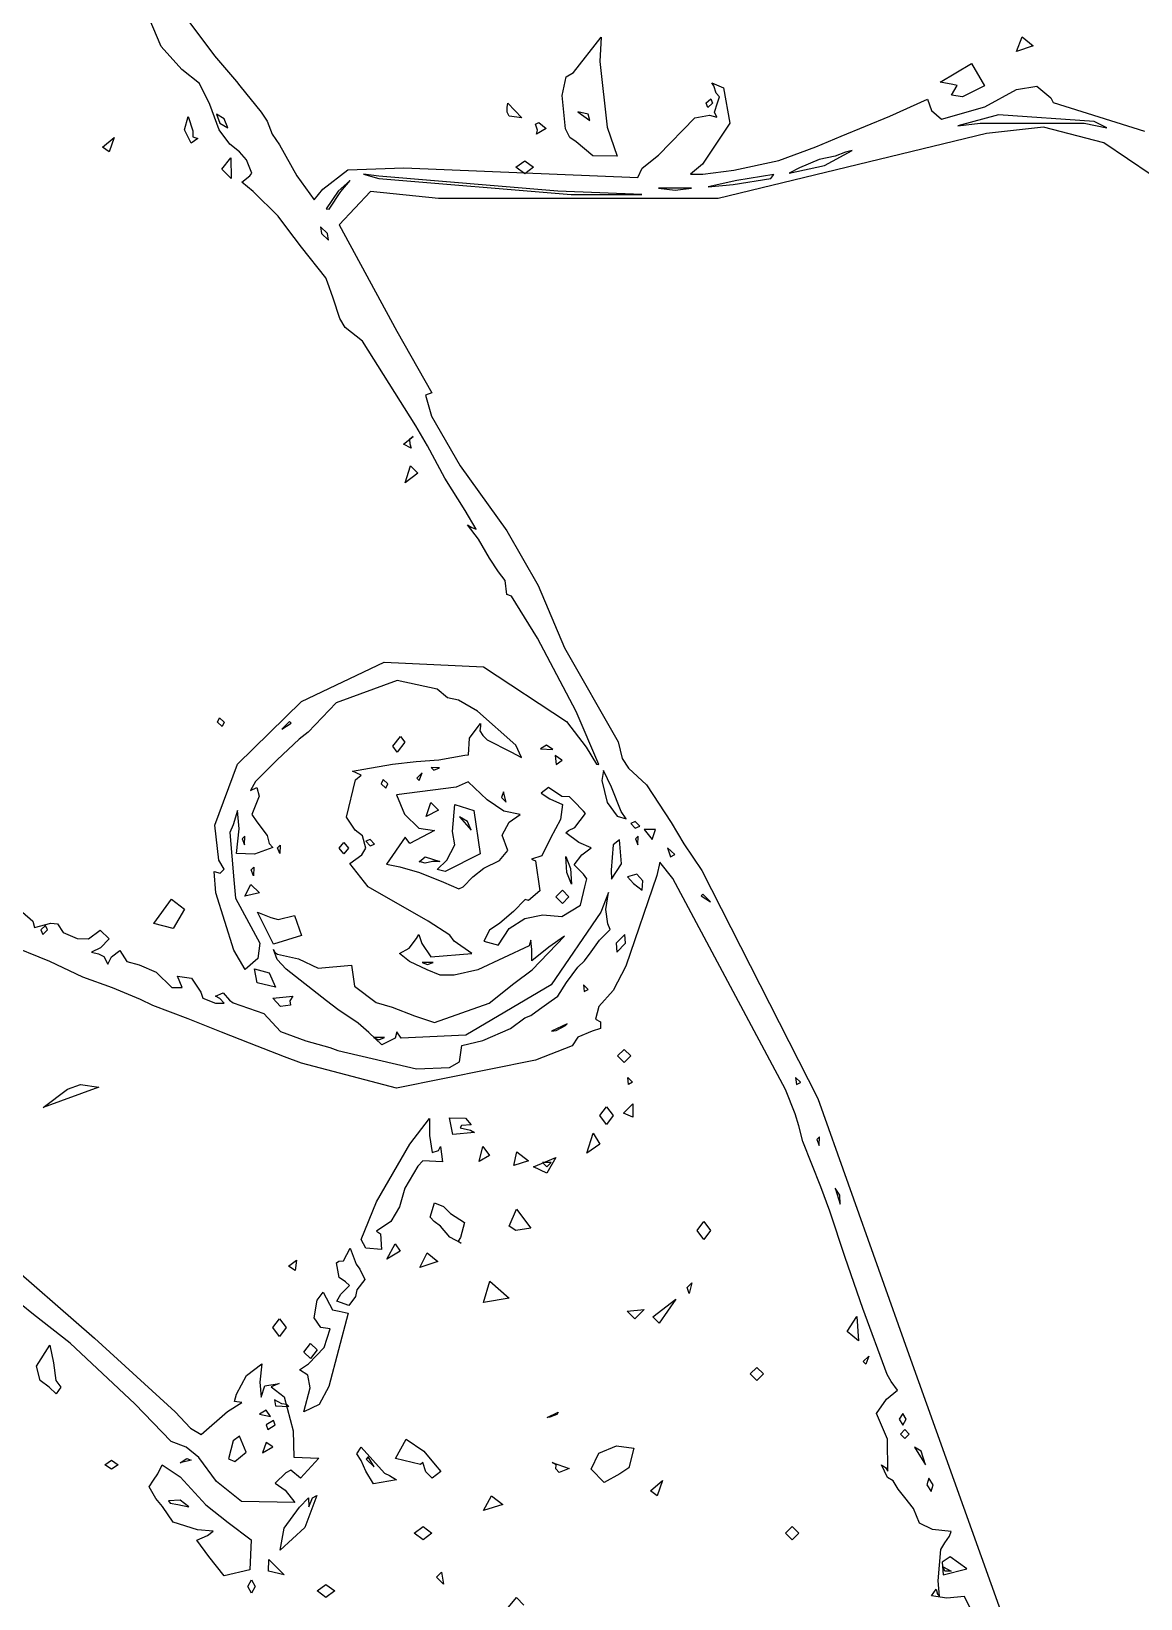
# Model space of a CAD drawing. Extents: x 0.2 to 67.3, y 0 to 43.3.
# Drawn here: x 47.74 to 55.97, y 21.62 to 33.25 of the extents above; entities that cross this region are included whole.
import ezdxf

# ---------------------------------------------------------------- set-up
doc = ezdxf.new("R2010")
doc.units = 0

msp = doc.modelspace()

# ---------------------------------------------------------------- linework, layer by layer
at = {"layer": 'Image'}
for p, q in [((48.582492, 33.761092), (49.098704, 33.063996)), ((48.704857, 33.133502), (48.614644, 33.343051)), ((51.76378, 32.940382), (51.968811, 33.203695)), ((51.968811, 33.203695), (51.958836, 33.021821)), ((55.052452, 33.095719), (55.093459, 33.20523)), ((55.093459, 33.20523), (55.175469, 33.139613)), ((48.857561, 32.963401), (48.704857, 33.133502)), ((49.098704, 33.063996), (49.264294, 32.875374)), ((55.175469, 33.139613), (55.052452, 33.095719)), ((55.052452, 33.095719), (55.052452, 33.095719)), ((48.988781, 32.858944), (48.857561, 32.963401)), ((51.711128, 32.90985), (51.76378, 32.940382)), ((51.958836, 33.021821), (52.013922, 32.536205)), ((54.486829, 32.868866), (54.719236, 33.008301)), ((54.719236, 33.008301), (54.814618, 32.841587)), ((49.066235, 32.703792), (48.988781, 32.858944)), ((49.264294, 32.875374), (49.287233, 32.842857)), ((49.287233, 32.842857), (49.446697, 32.646775)), ((51.680169, 32.770441), (51.711128, 32.90985)), ((52.807026, 32.84254), (52.791442, 32.864235)), ((52.791442, 32.864235), (52.878921, 32.826347)), ((52.823324, 32.787956), (52.807026, 32.84254)), ((52.878921, 32.826347), (52.925627, 32.565568)), ((54.580769, 32.852461), (54.486829, 32.868866)), ((54.570892, 32.773087), (54.611931, 32.844259)), ((54.611931, 32.844259), (54.580769, 32.852461)), ((54.814618, 32.841587), (54.652902, 32.760201)), ((54.818322, 32.687124), (55.052327, 32.815129)), ((55.052327, 32.815129), (55.203356, 32.83947)), ((55.203356, 32.83947), (55.306663, 32.751973)), ((49.133439, 32.516706), (49.066235, 32.703792)), ((51.271717, 32.680271), (51.275897, 32.712576)), ((51.271717, 32.645663), (51.271717, 32.680271)), ((51.275897, 32.712576), (51.37992, 32.605288)), ((51.705728, 32.523479), (51.680169, 32.770441)), ((52.747926, 32.713079), (52.782668, 32.745887)), ((52.747928, 32.713079), (52.747926, 32.713079)), ((52.762401, 32.680271), (52.747928, 32.713079)), ((52.797141, 32.713079), (52.762401, 32.680271)), ((52.782668, 32.745887), (52.797141, 32.713079)), ((52.810386, 32.645716), (52.833061, 32.716969)), ((52.848962, 32.760783), (52.823324, 32.787956)), ((52.833061, 32.716969), (52.848962, 32.760783)), ((54.112306, 32.616533), (54.391391, 32.744141)), ((54.391391, 32.744141), (54.42094, 32.65831)), ((54.494748, 32.595922), (54.818322, 32.687124)), ((54.652902, 32.760201), (54.570892, 32.773166)), ((54.570892, 32.773166), (54.570892, 32.773087)), ((55.306663, 32.751973), (55.324813, 32.718662)), ((55.324813, 32.718662), (56.00341, 32.505143)), ((48.876989, 32.51578), (48.904326, 32.614178)), ((48.904326, 32.614178), (48.938171, 32.507498)), ((49.172224, 32.598144), (49.113667, 32.63254)), ((49.113667, 32.63254), (49.13941, 32.565336)), ((49.13941, 32.565336), (49.197968, 32.530967)), ((49.197968, 32.530967), (49.172224, 32.598144)), ((49.172224, 32.598144), (49.172224, 32.598144)), ((49.446697, 32.646775), (49.490756, 32.580073)), ((49.490756, 32.580073), (49.527683, 32.484083)), ((51.288121, 32.616453), (51.271717, 32.645663)), ((51.288115, 32.616401), (51.288121, 32.616453)), ((51.37992, 32.605288), (51.288115, 32.616401)), ((51.481507, 32.55843), (51.507754, 32.57113)), ((51.507754, 32.57113), (51.561147, 32.525596)), ((51.874066, 32.631006), (51.796594, 32.650055)), ((51.796594, 32.650055), (51.885777, 32.584307)), ((51.874056, 32.630926), (51.874066, 32.631006)), ((51.885777, 32.584307), (51.874056, 32.630926)), ((52.39539, 32.32737), (52.663833, 32.604732)), ((52.663833, 32.604732), (52.774572, 32.625105)), ((52.925627, 32.565568), (52.720991, 32.260457)), ((52.774572, 32.625105), (52.827346, 32.608701)), ((52.827346, 32.608701), (52.810386, 32.645716)), ((53.751526, 32.468049), (54.112306, 32.616533)), ((54.42094, 32.65831), (54.494748, 32.595922)), ((54.918371, 32.626322), (54.617789, 32.545625)), ((54.617789, 32.545625), (54.781815, 32.564145)), ((54.781815, 32.565336), (55.554178, 32.565336)), ((54.781815, 32.564145), (54.781815, 32.565336)), ((55.628732, 32.576713), (54.918371, 32.626322)), ((55.554178, 32.565336), (55.722063, 32.530077)), ((55.722063, 32.530077), (55.628732, 32.576713)), ((48.268337, 32.387404), (48.355816, 32.459582)), ((48.355816, 32.459582), (48.319309, 32.351738)), ((48.926101, 32.417355), (48.876894, 32.51578)), ((48.876894, 32.51578), (48.876989, 32.51578)), ((48.975308, 32.452094), (48.926101, 32.417355)), ((48.938171, 32.507498), (48.93923, 32.46453)), ((48.93923, 32.46453), (48.975308, 32.452094)), ((49.213896, 32.410079), (49.133439, 32.516706)), ((49.527683, 32.484083), (49.582045, 32.403729)), ((51.497911, 32.513372), (51.481507, 32.55843)), ((51.561147, 32.525596), (51.489135, 32.483897)), ((51.489135, 32.483897), (51.497919, 32.513372)), ((51.497919, 32.513372), (51.497911, 32.513372)), ((51.736687, 32.457862), (51.705728, 32.523479)), ((51.784031, 32.425927), (51.736687, 32.457862)), ((52.013922, 32.536205), (52.08972, 32.320273)), ((54.830977, 32.488713), (52.837603, 32.006166)), ((53.563146, 32.388409), (53.751526, 32.468049)), ((55.25323, 32.534605), (54.830977, 32.488713)), ((55.699805, 32.419921), (55.25323, 32.534605)), ((48.319309, 32.351738), (48.268337, 32.387404)), ((48.268337, 32.387404), (48.268337, 32.387404)), ((49.286108, 32.352664), (49.213896, 32.410079)), ((49.336348, 32.293636), (49.286108, 32.352664)), ((49.582045, 32.403729), (49.711505, 32.175103)), ((51.907049, 32.322264), (51.784031, 32.425927)), ((53.289178, 32.288159), (53.563146, 32.388409)), ((53.628408, 32.251752), (53.831737, 32.36129)), ((53.783165, 32.349119), (53.706663, 32.31938)), ((53.831737, 32.36129), (53.783165, 32.349119)), ((56.897667, 31.610324), (55.699805, 32.419921)), ((49.155042, 32.222992), (49.220024, 32.307632)), ((49.223648, 32.154915), (49.155042, 32.222992)), ((49.155042, 32.222992), (49.155042, 32.222992)), ((49.220024, 32.307632), (49.223648, 32.154915)), ((49.377353, 32.193279), (49.336348, 32.293636)), ((49.903232, 32.076043), (50.088782, 32.218282)), ((50.088782, 32.218282), (50.503942, 32.234687)), ((50.503942, 32.234687), (52.241485, 32.160815)), ((51.337328, 32.237359), (51.402939, 32.286571)), ((51.402939, 32.188146), (51.337328, 32.237359)), ((51.337328, 32.237359), (51.337328, 32.237359)), ((51.402939, 32.286571), (51.468545, 32.237359)), ((51.468545, 32.237359), (51.402939, 32.188146)), ((52.08972, 32.320273), (51.907031, 32.322264)), ((51.907031, 32.322264), (51.907049, 32.322264)), ((52.241485, 32.160815), (52.274288, 32.231141)), ((52.274288, 32.231141), (52.39539, 32.32737)), ((52.720991, 32.260457), (52.633089, 32.186797)), ((52.725177, 32.186638), (52.954808, 32.216589)), ((52.954808, 32.216589), (53.289178, 32.288159)), ((53.364427, 32.193974), (53.628408, 32.251911)), ((53.44234, 32.232596), (53.364427, 32.193974)), ((53.587228, 32.294773), (53.44234, 32.232596)), ((53.706663, 32.31938), (53.587228, 32.294773)), ((53.628408, 32.251911), (53.628408, 32.251752)), ((49.303539, 32.126446), (49.360948, 32.1737)), ((49.387894, 32.057337), (49.303539, 32.126446)), ((49.360948, 32.1737), (49.377353, 32.193279)), ((49.711505, 32.175103), (49.840717, 31.996562)), ((50.107162, 32.139939), (50.01695, 32.060406)), ((50.037527, 32.057945), (50.107162, 32.139939)), ((50.320393, 32.171319), (50.205577, 32.187459)), ((50.205577, 32.187459), (50.320393, 32.153777)), ((51.64898, 32.061649), (50.320393, 32.171319)), ((50.320393, 32.153777), (51.747394, 32.035561)), ((52.633089, 32.186797), (52.725177, 32.186638)), ((52.977568, 32.140045), (52.764338, 32.093876)), ((52.764338, 32.093876), (52.94962, 32.110809)), ((52.94962, 32.110809), (53.228459, 32.155682)), ((53.25028, 32.184581), (52.977568, 32.140045)), ((53.228459, 32.155656), (53.25028, 32.184581)), ((53.228459, 32.155682), (53.228459, 32.155656)), ((49.57166, 31.874086), (49.387894, 32.057337)), ((49.840717, 31.996562), (49.903232, 32.076043)), ((50.01695, 32.060406), (49.929326, 31.929199)), ((49.94991, 31.926553), (50.037532, 32.057786)), ((50.256686, 32.057575), (50.025099, 31.811909)), ((50.037532, 32.057786), (50.037527, 32.057945)), ((50.763204, 32.006166), (50.256686, 32.057575)), ((52.837603, 32.006166), (50.763204, 32.006166)), ((52.272269, 32.035561), (51.64898, 32.061649)), ((51.747394, 32.035561), (52.272269, 32.035561)), ((52.64132, 32.082022), (52.395284, 32.082022)), ((52.395284, 32.082022), (52.518302, 32.069058)), ((52.518302, 32.069058), (52.64132, 32.082022)), ((52.64132, 32.082022), (52.64132, 32.082022)), ((49.637771, 31.789235), (49.57166, 31.874086)), ((49.929326, 31.929199), (49.94991, 31.926553)), ((49.746401, 31.644693), (49.637771, 31.789235)), ((49.938599, 31.746293), (49.886405, 31.795505)), ((49.886405, 31.795505), (49.893946, 31.746293)), ((50.025099, 31.811909), (50.453248, 31.022791)), ((49.926201, 31.417257), (49.746401, 31.644693)), ((49.893946, 31.746293), (49.94614, 31.69708)), ((49.938626, 31.746293), (49.938599, 31.746293)), ((49.94614, 31.69708), (49.938626, 31.746293)), ((49.938874, 31.385322), (49.926201, 31.417257)), ((49.980036, 31.265598), (49.938874, 31.385322)), ((50.030267, 31.114548), (49.980036, 31.265598)), ((50.068531, 31.04999), (50.030267, 31.114548)), ((50.197854, 30.947993), (50.068531, 31.04999)), ((50.593895, 30.318682), (50.197854, 30.947993)), ((50.453248, 31.022791), (50.713997, 30.564824)), ((50.713997, 30.564824), (50.665091, 30.547097)), ((50.665091, 30.547097), (50.709414, 30.391284)), ((50.709414, 30.391284), (50.924047, 30.022217)), ((50.502219, 30.184301), (50.574077, 30.239043)), ((50.574077, 30.239043), (50.547291, 30.218935)), ((50.680143, 30.171072), (50.593895, 30.318682)), ((50.56015, 30.15435), (50.502206, 30.18438)), ((50.502206, 30.18438), (50.502219, 30.184301)), ((50.547291, 30.218935), (50.550016, 30.186629)), ((50.550016, 30.186629), (50.56015, 30.15435)), ((50.810345, 29.930539), (50.680143, 30.171072)), ((50.51471, 29.896778), (50.555332, 30.022535)), ((50.555332, 30.022535), (50.609838, 29.967845)), ((50.924047, 30.022217), (51.269108, 29.54139)), ((50.609838, 29.967845), (50.51471, 29.896778)), ((50.51471, 29.896778), (50.51471, 29.896778)), ((50.959517, 29.690192), (50.810345, 29.930539)), ((51.041683, 29.553455), (50.959517, 29.690192)), ((51.058587, 29.479108), (50.977077, 29.584147)), ((50.977077, 29.584147), (51.00938, 29.564039)), ((51.00938, 29.564039), (51.041683, 29.553455)), ((51.269108, 29.54139), (51.501306, 29.13507)), ((51.140597, 29.337079), (51.058587, 29.479108)), ((51.207127, 29.235453), (51.140597, 29.337079)), ((51.256268, 29.171715), (51.207127, 29.235453)), ((51.269682, 29.066755), (51.256268, 29.171715)), ((51.501306, 29.13507), (51.698058, 28.672421)), ((51.30367, 29.055378), (51.269682, 29.066755)), ((51.498427, 28.743752), (51.30367, 29.055378)), ((51.784346, 28.199875), (51.498427, 28.743752)), ((51.698058, 28.672421), (52.095165, 27.973577)), ((49.746799, 28.273641), (50.358543, 28.565423)), ((50.358543, 28.565423), (51.09629, 28.531715)), ((51.09629, 28.531715), (51.713687, 28.126189)), ((50.45492, 28.430512), (50.003699, 28.263355)), ((50.751822, 28.366457), (50.45492, 28.430512)), ((49.270734, 27.809615), (49.746799, 28.273641)), ((50.003699, 28.263355), (49.795632, 28.047661)), ((50.829426, 28.30084), (50.751822, 28.366457)), ((50.910989, 28.284171), (50.829426, 28.30084)), ((51.051353, 28.202389), (50.910989, 28.284171)), ((49.123017, 28.120527), (49.13749, 28.153335)), ((49.13749, 28.153335), (49.172232, 28.120527)), ((51.33745, 27.950982), (51.051353, 28.202389)), ((51.952401, 27.805408), (51.784346, 28.199875)), ((49.12302, 28.120527), (49.123017, 28.120527)), ((49.157759, 28.087719), (49.12302, 28.120527)), ((49.172232, 28.120527), (49.157759, 28.087719)), ((49.656104, 28.125924), (49.598695, 28.068536)), ((49.598695, 28.068536), (49.668492, 28.113542)), ((49.668486, 28.113489), (49.656104, 28.125924)), ((49.668492, 28.113542), (49.668486, 28.113489)), ((49.795632, 28.047661), (49.727131, 27.995353)), ((50.993304, 28.001332), (51.034309, 28.058138)), ((51.034309, 28.058138), (51.07501, 28.110764)), ((51.07501, 28.090655), (51.068739, 28.055334)), ((51.068739, 28.055334), (51.091414, 28.022049)), ((51.07501, 28.110764), (51.07501, 28.090655)), ((51.713687, 28.126189), (51.85867, 27.936324)), ((49.727131, 27.995353), (49.566101, 27.841577)), ((50.423868, 27.941801), (50.479338, 28.014985)), ((50.456671, 27.898039), (50.423868, 27.941801)), ((50.423868, 27.941801), (50.423868, 27.941801)), ((50.512144, 27.971196), (50.456671, 27.898039)), ((50.479338, 28.014985), (50.512144, 27.971196)), ((50.984784, 27.87756), (50.993304, 28.001332)), ((51.091414, 28.022049), (51.124474, 27.989241)), ((51.124474, 27.989241), (51.298633, 27.900844)), ((51.378457, 27.858193), (51.33745, 27.950982)), ((51.563986, 27.948892), (51.518988, 27.922963)), ((51.518988, 27.922963), (51.611968, 27.9182)), ((51.611968, 27.918068), (51.563986, 27.948892)), ((51.611968, 27.9182), (51.611968, 27.918068)), ((51.85867, 27.936324), (51.93433, 27.808054)), ((52.095165, 27.973577), (52.124595, 27.851578)), ((49.102022, 27.35734), (49.270734, 27.809615)), ((49.566101, 27.841577), (49.40497, 27.681504)), ((50.207707, 27.772415), (50.420183, 27.809218)), ((50.420183, 27.809218), (50.59571, 27.828004)), ((50.59571, 27.828004), (50.76577, 27.840175)), ((50.76577, 27.840175), (50.957262, 27.874914)), ((50.957262, 27.874914), (50.984784, 27.87756)), ((51.298633, 27.900844), (51.378457, 27.858193)), ((51.679119, 27.837979), (51.627546, 27.87256)), ((51.627546, 27.87256), (51.635669, 27.806335)), ((51.635669, 27.806335), (51.679127, 27.837979)), ((51.679127, 27.837979), (51.679119, 27.837979)), ((51.93433, 27.808054), (51.952401, 27.805408)), ((52.124595, 27.851578), (52.171685, 27.778844)), ((49.40497, 27.681504), (49.36637, 27.613692)), ((50.079574, 27.41491), (50.14704, 27.693754)), ((50.123664, 27.758127), (50.207707, 27.772415)), ((50.156467, 27.743046), (50.123664, 27.758127)), ((50.14704, 27.693754), (50.18927, 27.728494)), ((50.18927, 27.728494), (50.156467, 27.743046)), ((50.351261, 27.695448), (50.336789, 27.662639)), ((50.386001, 27.662639), (50.351261, 27.695448)), ((50.642104, 27.74548), (50.60134, 27.704999)), ((50.60134, 27.704999), (50.619702, 27.686743)), ((50.619702, 27.686743), (50.642112, 27.745586)), ((50.642112, 27.745586), (50.642104, 27.74548)), ((50.770771, 27.78067), (50.707898, 27.783316)), ((50.707898, 27.783316), (50.727715, 27.763472)), ((50.727715, 27.763472), (50.770771, 27.78067)), ((50.770771, 27.78067), (50.770771, 27.78067)), ((50.983752, 27.6778), (50.894474, 27.63888)), ((51.122828, 27.54408), (50.983752, 27.6778)), ((51.988115, 27.761064), (51.973986, 27.687246)), ((51.973986, 27.687246), (52.01438, 27.524898)), ((52.045304, 27.638033), (51.988115, 27.761064)), ((52.171685, 27.778844), (52.305969, 27.654781)), ((49.36637, 27.613692), (49.412987, 27.636446)), ((49.432195, 27.572655), (49.377839, 27.435812)), ((49.412987, 27.636446), (49.432195, 27.572655)), ((50.336789, 27.662639), (50.371531, 27.629831)), ((50.371531, 27.629831), (50.386004, 27.662639)), ((50.386004, 27.662639), (50.386001, 27.662639)), ((50.894474, 27.63888), (50.451612, 27.580619)), ((50.451612, 27.580619), (50.510906, 27.437717)), ((51.244449, 27.604643), (51.230108, 27.561595)), ((51.230108, 27.561595), (51.264766, 27.526935)), ((51.264766, 27.526935), (51.244446, 27.604643)), ((51.244446, 27.604643), (51.244449, 27.604643)), ((51.579326, 27.635335), (51.52515, 27.593636)), ((51.52515, 27.593636), (51.588176, 27.552705)), ((51.677412, 27.569956), (51.579326, 27.635335)), ((51.734321, 27.567046), (51.677412, 27.569956)), ((51.763291, 27.53818), (51.734321, 27.567046)), ((52.117485, 27.457614), (52.045304, 27.638033)), ((52.305969, 27.654781), (52.48851, 27.376096)), ((49.271472, 27.465181), (49.238454, 27.358554)), ((49.283325, 27.329688), (49.271472, 27.465181)), ((50.670994, 27.420149), (50.705845, 27.523945)), ((50.763257, 27.466848), (50.670994, 27.420149)), ((50.705845, 27.523945), (50.763257, 27.466848)), ((50.865571, 27.31003), (50.88478, 27.509155)), ((50.88478, 27.509155), (51.024199, 27.465948)), ((51.024199, 27.465948), (51.072139, 27.14276)), ((51.247124, 27.459149), (51.122828, 27.54408)), ((51.367821, 27.435895), (51.247124, 27.459149)), ((51.588176, 27.552705), (51.682315, 27.509419)), ((51.682315, 27.509419), (51.66726, 27.398691)), ((51.837604, 27.460551), (51.763291, 27.53818)), ((51.854035, 27.441766), (51.837604, 27.460551)), ((52.01438, 27.524898), (52.0874, 27.422107)), ((52.154328, 27.404115), (52.11748, 27.45772)), ((52.11748, 27.45772), (52.117485, 27.457614)), ((49.131317, 27.096141), (49.102022, 27.35734)), ((49.238454, 27.358554), (49.213107, 27.301166)), ((49.262661, 27.144983), (49.283325, 27.329688)), ((49.377839, 27.435812), (49.413645, 27.380647)), ((49.413645, 27.380647), (49.491729, 27.280661)), ((50.144953, 27.318761), (50.079574, 27.41491)), ((50.510906, 27.437717), (50.617519, 27.335218)), ((50.617519, 27.335218), (50.733777, 27.316697)), ((50.670994, 27.420149), (50.670994, 27.420149)), ((50.976484, 27.382552), (50.919295, 27.418324)), ((50.919295, 27.418324), (51.005763, 27.319475)), ((51.005763, 27.319475), (50.976484, 27.382552)), ((50.976484, 27.382552), (50.976484, 27.382552)), ((51.236085, 27.282513), (51.288129, 27.379642)), ((51.288129, 27.379642), (51.367821, 27.435895)), ((51.66726, 27.398691), (51.59345, 27.259283)), ((51.726246, 27.317914), (51.774908, 27.340139)), ((51.774908, 27.340139), (51.854035, 27.441766)), ((52.0874, 27.422107), (52.154328, 27.404115)), ((52.223062, 27.383795), (52.190256, 27.369243)), ((52.190256, 27.369243), (52.223062, 27.334504)), ((52.255865, 27.349056), (52.223062, 27.383795)), ((52.223062, 27.334504), (52.255865, 27.349056)), ((52.255865, 27.349056), (52.255865, 27.349056)), ((52.48851, 27.376096), (52.58386, 27.218854)), ((49.213107, 27.301166), (49.244368, 26.949853)), ((49.325857, 27.273808), (49.30604, 27.253965)), ((49.30604, 27.253965), (49.323264, 27.210917)), ((49.323264, 27.210917), (49.32591, 27.273782)), ((49.32591, 27.273782), (49.325857, 27.273808)), ((49.491729, 27.280661), (49.505144, 27.221315)), ((49.505144, 27.221315), (49.533213, 27.189565)), ((50.025144, 27.185596), (50.060408, 27.228512)), ((50.060408, 27.228512), (50.095672, 27.185596)), ((50.19869, 27.277327), (50.144953, 27.318761)), ((50.222423, 27.184856), (50.19869, 27.277327)), ((50.254784, 27.251266), (50.221981, 27.236714)), ((50.221981, 27.236714), (50.254784, 27.201974)), ((50.287587, 27.216526), (50.254784, 27.251266)), ((50.254784, 27.201974), (50.287587, 27.216526)), ((50.287587, 27.216526), (50.287587, 27.216526)), ((50.514279, 27.267829), (50.377503, 27.067143)), ((50.550024, 27.221527), (50.514279, 27.267829)), ((50.733777, 27.316697), (50.550024, 27.221527)), ((50.884595, 27.209462), (50.865571, 27.31003)), ((51.277093, 27.169324), (51.236085, 27.282513)), ((51.59345, 27.259283), (51.528428, 27.128923)), ((51.706958, 27.300452), (51.726246, 27.317914)), ((51.804806, 27.228988), (51.706958, 27.300452)), ((51.895021, 27.187978), (51.804806, 27.228988)), ((52.106386, 27.247509), (52.05869, 27.209303)), ((52.121811, 27.07045), (52.106386, 27.247509)), ((52.245469, 27.273808), (52.225652, 27.253965)), ((52.225652, 27.253965), (52.242876, 27.210917)), ((52.242876, 27.210917), (52.245522, 27.273782)), ((52.245522, 27.273782), (52.245469, 27.273808)), ((52.372477, 27.323656), (52.28867, 27.323894)), ((52.28867, 27.323894), (52.347874, 27.248911)), ((52.347874, 27.248911), (52.37248, 27.323656)), ((52.37248, 27.323656), (52.372477, 27.323656)), ((52.58386, 27.218854), (52.71634, 27.018883)), ((49.171822, 27.030524), (49.131317, 27.096141)), ((49.397937, 27.142337), (49.262661, 27.144983)), ((49.533213, 27.189565), (49.397937, 27.142337)), ((49.58564, 27.145195), (49.568416, 27.188269)), ((49.568416, 27.188269), (49.568469, 27.188242)), ((49.568469, 27.188242), (49.588286, 27.208086)), ((49.588286, 27.208086), (49.58564, 27.145195)), ((50.060408, 27.142681), (50.025144, 27.185596)), ((50.025144, 27.185596), (50.025144, 27.185596)), ((50.095672, 27.185596), (50.060408, 27.142681)), ((50.105111, 27.071723), (50.192255, 27.136066)), ((50.192255, 27.136066), (50.222423, 27.184856)), ((50.617869, 27.084631), (50.664133, 27.121832)), ((50.664133, 27.121832), (50.77253, 27.087648)), ((50.751687, 27.028275), (50.824545, 27.097279)), ((51.072139, 27.14276), (50.812445, 27.013035)), ((50.824545, 27.097279), (50.884595, 27.209462)), ((51.21435, 27.095135), (51.277093, 27.169324)), ((51.528428, 27.128923), (51.452916, 27.104581)), ((51.452916, 27.104581), (51.482968, 27.090823)), ((51.714589, 27.005309), (51.707128, 27.123605)), ((51.707128, 27.123605), (51.743283, 27.034017)), ((51.769739, 27.062618), (51.827129, 27.13641)), ((51.827129, 27.13641), (51.895021, 27.187978)), ((52.05869, 27.209303), (52.043317, 27.021714)), ((52.516799, 27.139347), (52.461763, 27.189327)), ((52.461763, 27.189327), (52.484835, 27.120906)), ((52.484835, 27.120906), (52.516794, 27.139427)), ((52.516794, 27.139427), (52.516799, 27.139347)), ((49.108873, 26.854114), (49.096339, 27.012624)), ((49.096339, 27.012624), (49.143117, 27.001208)), ((49.143117, 27.001208), (49.171822, 27.030524)), ((49.388812, 26.981153), (49.371587, 27.024201)), ((49.371587, 27.024201), (49.37164, 27.024201)), ((49.37164, 27.024201), (49.391458, 27.044044)), ((49.391458, 27.044044), (49.388812, 26.981153)), ((50.239637, 26.898339), (50.105111, 27.071723)), ((50.377503, 27.067143), (50.475123, 27.047299)), ((50.475123, 27.047299), (50.621845, 27.005759)), ((50.66267, 27.075477), (50.617869, 27.085796)), ((50.617869, 27.085796), (50.617869, 27.084631)), ((50.621845, 27.005759), (50.798417, 26.934163)), ((50.71814, 27.087648), (50.66267, 27.075477)), ((50.77253, 27.087648), (50.71814, 27.087648)), ((50.812445, 27.013035), (50.751668, 27.028381)), ((50.751668, 27.028381), (50.751687, 27.028275)), ((51.016743, 26.972501), (51.099846, 27.037721)), ((51.099846, 27.037721), (51.21435, 27.095135)), ((51.482968, 27.090823), (51.51539, 26.868573)), ((51.750248, 26.917934), (51.714578, 27.005309)), ((51.714578, 27.005309), (51.714589, 27.005309)), ((51.743283, 27.034017), (51.750248, 26.917934)), ((51.838779, 26.993536), (51.769739, 27.062618)), ((51.86365, 26.957737), (51.838779, 26.993536)), ((52.043317, 27.021714), (52.047577, 26.955621)), ((52.047577, 26.955621), (52.12183, 27.07045)), ((52.12183, 27.07045), (52.121811, 27.07045)), ((52.3831, 26.984011), (52.152865, 26.30988)), ((52.234952, 26.99171), (52.164901, 26.972395)), ((52.279862, 26.942497), (52.234952, 26.99171)), ((52.405934, 27.081351), (52.3831, 26.984011)), ((52.501787, 26.96123), (52.405934, 27.081351)), ((52.71634, 27.018883), (53.57864, 25.329467)), ((49.244368, 26.949853), (49.255454, 26.814175)), ((49.325312, 26.830103), (49.36905, 26.916171)), ((49.36905, 26.916171), (49.434661, 26.853624)), ((50.686856, 26.645133), (50.239637, 26.898339)), ((50.798417, 26.934163), (50.912955, 26.883284)), ((50.912955, 26.883284), (50.944703, 26.89863)), ((50.944703, 26.89863), (51.016743, 26.972448)), ((51.016743, 26.972448), (51.016743, 26.972501)), ((51.51539, 26.868573), (51.431496, 26.796527)), ((51.632579, 26.82489), (51.681786, 26.874103)), ((51.681786, 26.874103), (51.73099, 26.82489)), ((51.81666, 26.762872), (51.848013, 26.899106)), ((51.848013, 26.899106), (51.86365, 26.957737)), ((52.164901, 26.972395), (52.208589, 26.924241)), ((52.208589, 26.924241), (52.273489, 26.875029)), ((52.273489, 26.875029), (52.279865, 26.942392)), ((52.279865, 26.942392), (52.279862, 26.942497)), ((53.338171, 25.394078), (52.501787, 26.96123)), ((48.649088, 26.625712), (48.77972, 26.808248)), ((48.77972, 26.808248), (48.876981, 26.732789)), ((49.242468, 26.427857), (49.108873, 26.854114)), ((49.255454, 26.814175), (49.436905, 26.480906)), ((49.434661, 26.853624), (49.325312, 26.830076)), ((49.325312, 26.830076), (49.325312, 26.830103)), ((51.405249, 26.805258), (51.320011, 26.715327)), ((51.431496, 26.796527), (51.405249, 26.805258)), ((51.681786, 26.775678), (51.632579, 26.82489)), ((51.632579, 26.82489), (51.632579, 26.82489)), ((51.677865, 26.678655), (51.81666, 26.762872)), ((51.73099, 26.82489), (51.681786, 26.775678)), ((52.02418, 26.857513), (51.967604, 26.709876)), ((52.004257, 26.729746), (52.02418, 26.857513)), ((52.72333, 26.845475), (52.710948, 26.833039)), ((52.710948, 26.833039), (52.780742, 26.788007)), ((52.780739, 26.78806), (52.72333, 26.845475)), ((52.780742, 26.788007), (52.780739, 26.78806)), ((47.674986, 26.710829), (47.751855, 26.644736)), ((47.751855, 26.644736), (47.764978, 26.597799)), ((48.876981, 26.732789), (48.79411, 26.589765)), ((49.537304, 26.473312), (49.418852, 26.710802)), ((49.418852, 26.710802), (49.518367, 26.67167)), ((49.518367, 26.67167), (49.571414, 26.655266)), ((49.571414, 26.655266), (49.693981, 26.687)), ((49.693981, 26.687), (49.745364, 26.537342)), ((50.845362, 26.540146), (50.686856, 26.645133)), ((51.320011, 26.715327), (51.218088, 26.628041)), ((51.288002, 26.590549), (51.404098, 26.664632)), ((51.404098, 26.664632), (51.536707, 26.690562)), ((51.536707, 26.690562), (51.677865, 26.678655)), ((51.967604, 26.709876), (51.598608, 26.172032)), ((52.018624, 26.623172), (52.004257, 26.729746)), ((47.764978, 26.597799), (47.884938, 26.629099)), ((47.845573, 26.611663), (47.810833, 26.578855)), ((47.810833, 26.578855), (47.825306, 26.546046)), ((47.825306, 26.546046), (47.860048, 26.578855)), ((47.860046, 26.578855), (47.845573, 26.611663)), ((47.860048, 26.578855), (47.860046, 26.578855)), ((47.884938, 26.629099), (47.933603, 26.624072)), ((47.933603, 26.624072), (47.977335, 26.560493)), ((47.977335, 26.560493), (48.079576, 26.514852)), ((48.079576, 26.514852), (48.164539, 26.512206)), ((48.164539, 26.512206), (48.250375, 26.577823)), ((48.250375, 26.577823), (48.319055, 26.512206)), ((48.79411, 26.589765), (48.649088, 26.625712)), ((48.649088, 26.625712), (48.649088, 26.625712)), ((49.745364, 26.537342), (49.537304, 26.473312)), ((50.544809, 26.444394), (50.598313, 26.514482)), ((50.598313, 26.514482), (50.617628, 26.545649)), ((50.617628, 26.545649), (50.638556, 26.478234)), ((50.878419, 26.496543), (50.845362, 26.540146)), ((51.141544, 26.578564), (51.099671, 26.496543)), ((51.218088, 26.628041), (51.141544, 26.578564)), ((51.209021, 26.467518), (51.288002, 26.590549)), ((51.456949, 26.28231), (51.698179, 26.533796)), ((51.698179, 26.533796), (51.582221, 26.450638)), ((51.957587, 26.502761), (52.036536, 26.581739)), ((52.036536, 26.581739), (52.018624, 26.623172)), ((52.145155, 26.546046), (52.082335, 26.48043)), ((52.149838, 26.48043), (52.145155, 26.546046)), ((47.876651, 26.343984), (47.548605, 26.47781)), ((48.253449, 26.44659), (48.187838, 26.414813)), ((48.187838, 26.414813), (48.238386, 26.402378)), ((48.238386, 26.402378), (48.279391, 26.380947)), ((48.319055, 26.512206), (48.253449, 26.44659)), ((48.335893, 26.378777), (48.398385, 26.426719)), ((48.398385, 26.426719), (48.450275, 26.344699)), ((49.327193, 26.285617), (49.242468, 26.427857)), ((49.436905, 26.480906), (49.422221, 26.367506)), ((49.537304, 26.473312), (49.537304, 26.473312)), ((49.565884, 26.35851), (49.538148, 26.434154)), ((49.538148, 26.434154), (49.548255, 26.4114)), ((49.548255, 26.4114), (49.567781, 26.400023)), ((49.567781, 26.400023), (49.724433, 26.365204)), ((50.472046, 26.405447), (50.544809, 26.444394)), ((50.547524, 26.344328), (50.472046, 26.405447)), ((50.638556, 26.478234), (50.70439, 26.379094)), ((50.70439, 26.379094), (51.009385, 26.403965)), ((51.009385, 26.403965), (50.878419, 26.496543)), ((51.435512, 26.462147), (51.054804, 26.28321)), ((51.099671, 26.496543), (51.209018, 26.467227)), ((51.209018, 26.467227), (51.209021, 26.467518)), ((51.446942, 26.502073), (51.435512, 26.462147)), ((51.454192, 26.433731), (51.446942, 26.502073)), ((51.455514, 26.348826), (51.454192, 26.433731)), ((51.582221, 26.450638), (51.455514, 26.348826)), ((51.845803, 26.349038), (51.895011, 26.417724)), ((51.895011, 26.417724), (51.957587, 26.502761)), ((52.082335, 26.48043), (52.087019, 26.414813)), ((52.087019, 26.414813), (52.149833, 26.48043)), ((52.149833, 26.48043), (52.149838, 26.48043)), ((48.122687, 26.229684), (47.876651, 26.343984)), ((48.279391, 26.380947), (48.309403, 26.325463)), ((48.309403, 26.325463), (48.335893, 26.378777)), ((48.450275, 26.344699), (48.539924, 26.319828)), ((48.539924, 26.319828), (48.668024, 26.266197)), ((49.422221, 26.367506), (49.327193, 26.285617)), ((49.417556, 26.185737), (49.396442, 26.291068)), ((49.396442, 26.291068), (49.504622, 26.260799)), ((49.632882, 26.288528), (49.565884, 26.35851)), ((49.93208, 26.053763), (49.632882, 26.288528)), ((49.724433, 26.365204), (49.868403, 26.296624)), ((49.868403, 26.296624), (50.116412, 26.317261)), ((50.116412, 26.317261), (50.138875, 26.163036)), ((50.678418, 26.28321), (50.547524, 26.344328)), ((50.722249, 26.338137), (50.640239, 26.338137)), ((50.640239, 26.338137), (50.681244, 26.321733)), ((50.774015, 26.243019), (50.678418, 26.28321)), ((50.681244, 26.321733), (50.722249, 26.338137)), ((50.722249, 26.338137), (50.722249, 26.338137)), ((51.054804, 26.28321), (50.878544, 26.243019)), ((51.320924, 26.180737), (51.456949, 26.28231)), ((51.711835, 26.188701), (51.796596, 26.302207)), ((51.796596, 26.302207), (51.845803, 26.349038)), ((52.152865, 26.30988), (52.059248, 26.12954)), ((48.342494, 26.150071), (48.122687, 26.229684)), ((48.668024, 26.266197), (48.783684, 26.152585)), ((48.859312, 26.152558), (48.824824, 26.237103)), ((48.824824, 26.237103), (48.929387, 26.221456)), ((48.929387, 26.221456), (48.998192, 26.11766)), ((49.417564, 26.185737), (49.417556, 26.185737)), ((49.551528, 26.155469), (49.417564, 26.185737)), ((49.504622, 26.260799), (49.551528, 26.155469)), ((50.878544, 26.243019), (50.774015, 26.243019)), ((51.598608, 26.172032), (50.965356, 25.798732)), ((51.137467, 26.035877), (51.320924, 26.180737)), ((51.64816, 26.087921), (51.711835, 26.188701)), ((51.873529, 26.137318), (51.838469, 26.172296)), ((51.838469, 26.172296), (51.844449, 26.121682)), ((48.551539, 26.06387), (48.342494, 26.150071)), ((48.643378, 26.017515), (48.551539, 26.06387)), ((48.783684, 26.152585), (48.859312, 26.152558)), ((48.998192, 26.11766), (49.013088, 26.072601)), ((49.013088, 26.072601), (49.108441, 26.03474)), ((49.106375, 26.08763), (49.163784, 26.112236)), ((49.13918, 26.070696), (49.106375, 26.08763)), ((49.171986, 26.03474), (49.13918, 26.070696)), ((49.163784, 26.112236), (49.212176, 26.058182)), ((49.212176, 26.058182), (49.237576, 26.038073)), ((49.533076, 26.072549), (49.680694, 26.086571)), ((49.590482, 26.010742), (49.533076, 26.072549)), ((49.680694, 26.086571), (49.65802, 26.05326)), ((49.65802, 26.05326), (49.66429, 26.020955)), ((50.01558, 25.988411), (49.93208, 26.053763)), ((50.138875, 26.163036), (50.300623, 26.040243)), ((51.511453, 25.990448), (51.598633, 26.05379)), ((51.598633, 26.05379), (51.64816, 26.087921)), ((51.844449, 26.121682), (51.873521, 26.137292)), ((51.873521, 26.137292), (51.873529, 26.137318)), ((52.059248, 26.12954), (51.952632, 26.010239)), ((48.904741, 25.919117), (48.643378, 26.017515)), ((49.108441, 26.03474), (49.171986, 26.03474)), ((49.237576, 26.038073), (49.467221, 25.960021)), ((49.467221, 25.960021), (49.588955, 25.824846)), ((49.66429, 26.020955), (49.590479, 26.010901)), ((49.590479, 26.010901), (49.590482, 26.010742)), ((50.166921, 25.886891), (50.01558, 25.988411)), ((50.300623, 26.040243), (50.418799, 26.00508)), ((50.418799, 26.00508), (50.583965, 25.941712)), ((50.583965, 25.941712), (50.731602, 25.891442)), ((50.731602, 25.891442), (51.137467, 26.035877)), ((51.402942, 25.927557), (51.448916, 25.944755)), ((51.448916, 25.944755), (51.511453, 25.990448)), ((51.952632, 26.010239), (51.928025, 25.916445)), ((49.152838, 25.820718), (48.904741, 25.919117)), ((49.360089, 25.7401), (49.152838, 25.820718)), ((49.588955, 25.824846), (49.777683, 25.756345)), ((50.244484, 25.819025), (50.166921, 25.886891)), ((50.342239, 25.725707), (50.244484, 25.819025)), ((50.452631, 25.824132), (50.439746, 25.774919)), ((50.484408, 25.774919), (50.452631, 25.824132)), ((51.091297, 25.757563), (51.296325, 25.846648)), ((51.296325, 25.846648), (51.402942, 25.927557)), ((51.718605, 25.883372), (51.600771, 25.828947)), ((51.600771, 25.828947), (51.635592, 25.83318)), ((51.635592, 25.83318), (51.70527, 25.869111)), ((51.70527, 25.869084), (51.718605, 25.883372)), ((51.70527, 25.869111), (51.70527, 25.869084)), ((51.903422, 25.829132), (51.796805, 25.782248)), ((51.965318, 25.847124), (51.903422, 25.829132)), ((51.928025, 25.916445), (51.965318, 25.896072)), ((51.965318, 25.896072), (51.965318, 25.847124)), ((49.620462, 25.637177), (49.360089, 25.7401)), ((49.777683, 25.756345), (49.955734, 25.707821)), ((49.955734, 25.707821), (50.014683, 25.684802)), ((50.361398, 25.78037), (50.279387, 25.78037)), ((50.279387, 25.78037), (50.320393, 25.763965)), ((50.320393, 25.763965), (50.361398, 25.78037)), ((50.439746, 25.774919), (50.342239, 25.725707)), ((50.361398, 25.78037), (50.361398, 25.78037)), ((50.965356, 25.798732), (50.484408, 25.774919)), ((50.917429, 25.601035), (50.935474, 25.722214)), ((50.935474, 25.722214), (51.091297, 25.757563)), ((51.7558, 25.719807), (51.481692, 25.613206)), ((51.796805, 25.782248), (51.7558, 25.719807)), ((49.746515, 25.589473), (49.620462, 25.637177)), ((50.451816, 25.405164), (49.746515, 25.589473)), ((50.014683, 25.684802), (50.59898, 25.549442)), ((51.481692, 25.613206), (50.451816, 25.405164)), ((50.843619, 25.55812), (50.917429, 25.601035)), ((52.091837, 25.643871), (52.141041, 25.693084)), ((52.141041, 25.594659), (52.091837, 25.643871)), ((52.091837, 25.643871), (52.091837, 25.643871)), ((52.141041, 25.693084), (52.190248, 25.643871)), ((52.190248, 25.643871), (52.141041, 25.594659)), ((50.59898, 25.549442), (50.843375, 25.558967)), ((50.843375, 25.558967), (50.843619, 25.55812)), ((52.17263, 25.43276), (52.16665, 25.483375)), ((52.16665, 25.483375), (52.20171, 25.448397)), ((53.448145, 25.448318), (53.413085, 25.483296)), ((53.413085, 25.483296), (53.419064, 25.432681)), ((48.240222, 25.411223), (47.827365, 25.261337)), ((47.827365, 25.26139), (48.008196, 25.398788)), ((48.008196, 25.398788), (48.106206, 25.431596)), ((48.106206, 25.431596), (48.240222, 25.411223)), ((52.172638, 25.432787), (52.17263, 25.43276)), ((52.20171, 25.448397), (52.172638, 25.432787)), ((53.409934, 25.2153), (53.338171, 25.394078)), ((53.419064, 25.432681), (53.448137, 25.448291)), ((53.448137, 25.448291), (53.448145, 25.448318)), ((47.827365, 25.261337), (47.827365, 25.26139)), ((51.960746, 25.202071), (52.009953, 25.267661)), ((52.009953, 25.267661), (52.059161, 25.202071)), ((52.135879, 25.220327), (52.205367, 25.289039)), ((52.205367, 25.289039), (52.205613, 25.189609)), ((53.57864, 25.329467), (54.254567, 23.428491)), ((50.548614, 24.989399), (50.694616, 25.181036)), ((50.694616, 25.181036), (50.696204, 25.054222)), ((50.869995, 25.060386), (50.843881, 25.184449)), ((50.843881, 25.184449), (50.961813, 25.181803)), ((50.932098, 25.126876), (50.923393, 25.109678)), ((51.005895, 25.133755), (50.932098, 25.126876)), ((50.961813, 25.181803), (51.005895, 25.133755)), ((52.009953, 25.136454), (51.960746, 25.202071)), ((51.960746, 25.202071), (51.960746, 25.202071)), ((52.059161, 25.202071), (52.009953, 25.136454)), ((52.135951, 25.220327), (52.135879, 25.220327)), ((52.205613, 25.189609), (52.135951, 25.220327)), ((53.437032, 25.124627), (53.409934, 25.2153)), ((53.466012, 25.008184), (53.437032, 25.124627)), ((50.696204, 25.054222), (50.715359, 24.928545)), ((50.870003, 25.060201), (50.869995, 25.060386)), ((51.029271, 25.076076), (50.870003, 25.060201)), ((50.923393, 25.109678), (50.99945, 25.093803)), ((50.99945, 25.093803), (51.029271, 25.076076)), ((51.86238, 24.92283), (51.910513, 25.070493)), ((51.910513, 25.070493), (51.960746, 24.990431)), ((53.601058, 24.672375), (53.466012, 25.008184)), ((53.590453, 25.043083), (53.570636, 25.023239)), ((53.570636, 25.023239), (53.58786, 24.980165)), ((53.58786, 24.980165), (53.590506, 25.043056)), ((53.590506, 25.043056), (53.590453, 25.043083)), ((50.303028, 24.561224), (50.548614, 24.989399)), ((50.715359, 24.928545), (50.761587, 24.941509)), ((50.761587, 24.941509), (50.777939, 24.971275)), ((50.777939, 24.971275), (50.792755, 24.859118)), ((51.064088, 24.861949), (51.091427, 24.971301)), ((51.140632, 24.905685), (51.064088, 24.861949)), ((51.091427, 24.971301), (51.140632, 24.905685)), ((51.321056, 24.832369), (51.344525, 24.932672)), ((51.344525, 24.932672), (51.429736, 24.864674)), ((51.468677, 24.8216), (51.632409, 24.889598)), ((51.632409, 24.889598), (51.567092, 24.774584)), ((51.960746, 24.990431), (51.86238, 24.92283)), ((51.86238, 24.92283), (51.86238, 24.92283)), ((50.60828, 24.825172), (50.513189, 24.663935)), ((50.646055, 24.864674), (50.60828, 24.825172)), ((50.792755, 24.859118), (50.646055, 24.864674)), ((51.064088, 24.861949), (51.064088, 24.861949)), ((51.429736, 24.864674), (51.321048, 24.832369)), ((51.321048, 24.832369), (51.321056, 24.832369)), ((51.567092, 24.774584), (51.468677, 24.8216)), ((51.468677, 24.8216), (51.468677, 24.8216)), ((51.599429, 24.8538), (51.534754, 24.8538)), ((51.534754, 24.8538), (51.567092, 24.821468)), ((51.567092, 24.821468), (51.599429, 24.8538)), ((51.599429, 24.8538), (51.599429, 24.8538)), ((50.513189, 24.663935), (50.472382, 24.523521)), ((53.6676, 24.491956), (53.601058, 24.672375)), ((53.741231, 24.611759), (53.707444, 24.662401)), ((53.707444, 24.662401), (53.744366, 24.544846)), ((50.189297, 24.282221), (50.303028, 24.561224)), ((50.699707, 24.4474), (50.732478, 24.554213)), ((50.732478, 24.554213), (50.799902, 24.527252)), ((53.744366, 24.544846), (53.741218, 24.611759)), ((53.741218, 24.611759), (53.741231, 24.611759)), ((50.472382, 24.523521), (50.409229, 24.416127)), ((50.730573, 24.414592), (50.699707, 24.4474)), ((50.799902, 24.527252), (50.852056, 24.474044)), ((50.852056, 24.474044), (50.956133, 24.407263)), ((51.285848, 24.381784), (51.341752, 24.506588)), ((51.341752, 24.506588), (51.447738, 24.36538)), ((53.781673, 24.147496), (53.6676, 24.491956)), ((50.409229, 24.416127), (50.302001, 24.344451)), ((50.302001, 24.344451), (50.331619, 24.325137)), ((50.331619, 24.325137), (50.340535, 24.20872)), ((50.777846, 24.381784), (50.730573, 24.414592)), ((50.845391, 24.299763), (50.777846, 24.381784)), ((50.956133, 24.407263), (50.926679, 24.298229)), ((51.33746, 24.348976), (51.285848, 24.381784)), ((51.447738, 24.36538), (51.33746, 24.348976)), ((51.33746, 24.348976), (51.33746, 24.348976)), ((52.682452, 24.348976), (52.731659, 24.414592)), ((52.731659, 24.283359), (52.682452, 24.348976)), ((52.682452, 24.348976), (52.682452, 24.348976)), ((52.731659, 24.414592), (52.780864, 24.348976)), ((52.780864, 24.348976), (52.731659, 24.283359)), ((47.366141, 24.283888), (48.208129, 23.549379)), ((50.057572, 24.124821), (50.106893, 24.218748)), ((50.106893, 24.218748), (50.151956, 24.098124)), ((50.222105, 24.216631), (50.189297, 24.282221)), ((50.222177, 24.216922), (50.222105, 24.216631)), ((50.340535, 24.20872), (50.222177, 24.216922)), ((50.378135, 24.137203), (50.441246, 24.249519)), ((50.478745, 24.194829), (50.378135, 24.137203)), ((50.441246, 24.249519), (50.478745, 24.194829)), ((50.845397, 24.29971), (50.845391, 24.299763)), ((50.930542, 24.255578), (50.845397, 24.29971)), ((50.926679, 24.298229), (50.907867, 24.269601)), ((50.907867, 24.269601), (50.930542, 24.255578)), ((49.69916, 24.052722), (49.649418, 24.083281)), ((49.649418, 24.083281), (49.649423, 24.083281)), ((49.649423, 24.083281), (49.709055, 24.128393)), ((49.709055, 24.128393), (49.69916, 24.052722)), ((50.005772, 24.10974), (50.021673, 24.120587)), ((50.025271, 23.99962), (50.005772, 24.10974)), ((50.021673, 24.120587), (50.057572, 24.124821)), ((50.151956, 24.098124), (50.178044, 24.061877)), ((50.378135, 24.137203), (50.378135, 24.137203)), ((50.623959, 24.07455), (50.678297, 24.184034)), ((50.756481, 24.118418), (50.623959, 24.07455)), ((50.623959, 24.07455), (50.623959, 24.07455)), ((50.678297, 24.184034), (50.756481, 24.118418)), ((53.912784, 23.770253), (53.781673, 24.147496)), ((50.072806, 23.967817), (50.025271, 23.99962)), ((50.103075, 23.941068), (50.072806, 23.967817)), ((50.215856, 23.985597), (50.156362, 23.907492)), ((50.178044, 24.061877), (50.215856, 23.985597)), ((51.096888, 23.814491), (51.144285, 23.97422)), ((51.144285, 23.97422), (51.285943, 23.847644)), ((52.608017, 23.925378), (52.642677, 23.960039)), ((52.642677, 23.960039), (52.622357, 23.882357)), ((49.860783, 23.833197), (49.906926, 23.890612)), ((49.906926, 23.890612), (49.976107, 23.759485)), ((50.008724, 23.825604), (50.037056, 23.877356)), ((50.037056, 23.877356), (50.103075, 23.941068)), ((50.146969, 23.858253), (50.096637, 23.79261)), ((50.156362, 23.907492), (50.146969, 23.858253)), ((51.285943, 23.847644), (51.096888, 23.814491)), ((52.622357, 23.882357), (52.608017, 23.925378)), ((52.608017, 23.925378), (52.608017, 23.925378)), ((47.75762, 23.7262), (47.665871, 23.800019)), ((48.029069, 23.512867), (47.75762, 23.7262)), ((49.840569, 23.701991), (49.860783, 23.833197)), ((50.090861, 23.734614), (49.947336, 23.192113)), ((49.976107, 23.759485), (50.025208, 23.74996)), ((50.096637, 23.79261), (50.008722, 23.82563)), ((50.008722, 23.82563), (50.008724, 23.825604)), ((50.025208, 23.74996), (50.090861, 23.734614)), ((51.096888, 23.814491), (51.096888, 23.814491)), ((52.163742, 23.751494), (52.28879, 23.762607)), ((52.220773, 23.694582), (52.163742, 23.7516)), ((52.163742, 23.7516), (52.163742, 23.751494)), ((52.28879, 23.762607), (52.220773, 23.694582)), ((52.354398, 23.709134), (52.523403, 23.839124)), ((52.523403, 23.839124), (52.399832, 23.661774)), ((54.093127, 23.280298), (53.912784, 23.770253)), ((49.5332, 23.629019), (49.582407, 23.694635)), ((49.582407, 23.563429), (49.5332, 23.629019)), ((49.5332, 23.629019), (49.5332, 23.629019)), ((49.582407, 23.694635), (49.631612, 23.629019)), ((49.631612, 23.629019), (49.582407, 23.563429)), ((49.890223, 23.628172), (49.840569, 23.701991)), ((49.959163, 23.61997), (49.890223, 23.628172)), ((49.912763, 23.480561), (49.959163, 23.61997)), ((52.399832, 23.661774), (52.354398, 23.709134)), ((52.354398, 23.709134), (52.354398, 23.709134)), ((53.795915, 23.59965), (53.867236, 23.711251)), ((53.867236, 23.711251), (53.880598, 23.530541)), ((47.779388, 23.341523), (47.878876, 23.497362)), ((47.878876, 23.497362), (47.905551, 23.366129)), ((48.507814, 23.061806), (48.029069, 23.512867)), ((48.208129, 23.549379), (48.807131, 23.004497)), ((49.762831, 23.445001), (49.812039, 23.509586)), ((49.812039, 23.509586), (49.861243, 23.463892)), ((53.880598, 23.530541), (53.795915, 23.59965)), ((53.795915, 23.59965), (53.795915, 23.59965)), ((49.812039, 23.399308), (49.762831, 23.445001)), ((49.762831, 23.445001), (49.762831, 23.445001)), ((49.798442, 23.359594), (49.912763, 23.480561)), ((49.861243, 23.463892), (49.812039, 23.399308)), ((53.914716, 23.375972), (53.914726, 23.376077)), ((53.933078, 23.357715), (53.914716, 23.375972)), ((53.914726, 23.376077), (53.955488, 23.416532)), ((53.955488, 23.416532), (53.933078, 23.357715)), ((54.254567, 23.428491), (55.017566, 21.29619)), ((47.804841, 23.234922), (47.779388, 23.341523)), ((47.905551, 23.366129), (47.921559, 23.234922)), ((49.263677, 23.135571), (49.336366, 23.274028)), ((49.336366, 23.274028), (49.450785, 23.360176)), ((49.450785, 23.360176), (49.436048, 23.223175)), ((49.730026, 23.314774), (49.798442, 23.359594)), ((49.792314, 23.275959), (49.730026, 23.314774)), ((49.808718, 23.182429), (49.792314, 23.275959)), ((53.076099, 23.284241), (53.125306, 23.333427)), ((53.125306, 23.235028), (53.076099, 23.284241)), ((53.076099, 23.284241), (53.076099, 23.284241)), ((53.125306, 23.333427), (53.174513, 23.284241)), ((53.174513, 23.284241), (53.125306, 23.235028)), ((54.122104, 23.228969), (54.093127, 23.280298)), ((47.872023, 23.18571), (47.804841, 23.234922)), ((47.924723, 23.136497), (47.872005, 23.18571)), ((47.872005, 23.18571), (47.872023, 23.18571)), ((47.921559, 23.234922), (47.958558, 23.18571)), ((47.958558, 23.18571), (47.924723, 23.136497)), ((49.436048, 23.223175), (49.446049, 23.112341)), ((49.446049, 23.112341), (49.473722, 23.196055)), ((49.473722, 23.196055), (49.57964, 23.212988)), ((49.549593, 23.201082), (49.519656, 23.189176)), ((49.519656, 23.189176), (49.616668, 23.115913)), ((49.57964, 23.212988), (49.549593, 23.201082)), ((49.762831, 23.003201), (49.808718, 23.182429)), ((49.947336, 23.192113), (49.877441, 23.056937)), ((54.087449, 23.097763), (54.168242, 23.163379)), ((54.168242, 23.163379), (54.122104, 23.228969)), ((48.778453, 22.783068), (48.507814, 23.061806)), ((49.196947, 23.005767), (49.30356, 23.07305)), ((49.247273, 23.079136), (49.263677, 23.135571)), ((49.30356, 23.07305), (49.247273, 23.079136)), ((49.598798, 23.062732), (49.545252, 23.091995)), ((49.545252, 23.091995), (49.551522, 23.048259)), ((49.551522, 23.048259), (49.65114, 23.042438)), ((49.636673, 23.056911), (49.598798, 23.062732)), ((49.616668, 23.115913), (49.682832, 22.86194)), ((49.651146, 23.042359), (49.636673, 23.056911)), ((49.65114, 23.042438), (49.651146, 23.042359)), ((49.877441, 23.056937), (49.762818, 23.003359)), ((54.012587, 22.991136), (54.087449, 23.097763)), ((48.807131, 23.004497), (48.921815, 22.881466)), ((49.000864, 22.835825), (49.196947, 23.005767)), ((49.483802, 23.01643), (49.434786, 22.987061)), ((49.434786, 22.987061), (49.514671, 22.968276)), ((49.514671, 22.968249), (49.483802, 23.01643)), ((49.537058, 22.93888), (49.483982, 22.906072)), ((49.514671, 22.968276), (49.514671, 22.968249)), ((49.549599, 22.906072), (49.537058, 22.93888)), ((49.762818, 23.003359), (49.762831, 23.003201)), ((51.569674, 22.961952), (51.651896, 23.00037)), ((51.569677, 22.961476), (51.569674, 22.961952)), ((51.588885, 22.964122), (51.569677, 22.961476)), ((51.640572, 22.983701), (51.588885, 22.964122)), ((51.651896, 23.00037), (51.640572, 22.983701)), ((54.095182, 22.800292), (54.012587, 22.991136)), ((54.207733, 22.992115), (54.181566, 22.948353)), ((54.181566, 22.948353), (54.207733, 22.904617)), ((54.233901, 22.948353), (54.207733, 22.992115)), ((54.207733, 22.904617), (54.233901, 22.948353)), ((54.233901, 22.948353), (54.233901, 22.948353)), ((48.921815, 22.881466), (49.000864, 22.835825)), ((49.286116, 22.822146), (49.237952, 22.787698)), ((49.335324, 22.704883), (49.286116, 22.822146)), ((49.483982, 22.906072), (49.496497, 22.873264)), ((49.496497, 22.873264), (49.549575, 22.906072)), ((49.549575, 22.906072), (49.549599, 22.906072)), ((49.682832, 22.86194), (49.687727, 22.668133)), ((50.443567, 22.656253), (50.522256, 22.800662)), ((50.522256, 22.800662), (50.653002, 22.710439)), ((54.097299, 22.564363), (54.095182, 22.800292)), ((54.224135, 22.871809), (54.191332, 22.839027)), ((54.191332, 22.839027), (54.224135, 22.806219)), ((54.25694, 22.839027), (54.224135, 22.871809)), ((54.224135, 22.806219), (54.25694, 22.839027)), ((54.25694, 22.839027), (54.25694, 22.839027)), ((48.888954, 22.742057), (48.778453, 22.783068)), ((48.984254, 22.663767), (48.888954, 22.742057)), ((49.237952, 22.787698), (49.202659, 22.654269)), ((49.251866, 22.635219), (49.335324, 22.704963)), ((49.335324, 22.704963), (49.335324, 22.704883)), ((49.483987, 22.774865), (49.455756, 22.699221)), ((49.455756, 22.699221), (49.533195, 22.743989)), ((49.533195, 22.743989), (49.483987, 22.774865)), ((49.533195, 22.743989), (49.533195, 22.743989)), ((50.156486, 22.69221), (50.187799, 22.741422)), ((50.189289, 22.642997), (50.156486, 22.69221)), ((50.187799, 22.741422), (50.36045, 22.549599)), ((50.653002, 22.710439), (50.738574, 22.610215)), ((51.895132, 22.578439), (51.952539, 22.696231)), ((51.952539, 22.696231), (52.084727, 22.750444)), ((52.084727, 22.750444), (52.21223, 22.733511)), ((52.21223, 22.733511), (52.175373, 22.588625)), ((54.344303, 22.711868), (54.295077, 22.740179)), ((54.295077, 22.740179), (54.377106, 22.609898)), ((54.377106, 22.609898), (54.344303, 22.711868)), ((54.344303, 22.711868), (54.344303, 22.711868)), ((48.286622, 22.611353), (48.33583, 22.644135)), ((48.33583, 22.578545), (48.286622, 22.611353)), ((48.286622, 22.611353), (48.286622, 22.611353)), ((48.33583, 22.644135), (48.385037, 22.611353)), ((48.385037, 22.611353), (48.33583, 22.578545)), ((48.680258, 22.542773), (48.710381, 22.610321)), ((48.710381, 22.610321), (48.844284, 22.520337)), ((48.844303, 22.624238), (48.895211, 22.65665)), ((48.926082, 22.643685), (48.844303, 22.624106)), ((48.844303, 22.624106), (48.844303, 22.624238)), ((48.895211, 22.65665), (48.926082, 22.643685)), ((49.113706, 22.4861), (48.984254, 22.663767)), ((49.202659, 22.654269), (49.251866, 22.635219)), ((49.666687, 22.569734), (49.629699, 22.55042)), ((49.738903, 22.51232), (49.666687, 22.569734)), ((49.687727, 22.668133), (49.87311, 22.659931)), ((49.87311, 22.659931), (49.738903, 22.51232)), ((50.222097, 22.563411), (50.189289, 22.642997)), ((50.279504, 22.468796), (50.222097, 22.563411)), ((50.241081, 22.668397), (50.225391, 22.652787)), ((50.225391, 22.652787), (50.284512, 22.59614)), ((50.241084, 22.668477), (50.241081, 22.668397)), ((50.284512, 22.59614), (50.241084, 22.668477)), ((50.629833, 22.613946), (50.443567, 22.656253)), ((50.645734, 22.628234), (50.629833, 22.613946)), ((50.668224, 22.557537), (50.645734, 22.628234)), ((50.779772, 22.561003), (50.715193, 22.511791)), ((50.738574, 22.610215), (50.779772, 22.561003)), ((51.635489, 22.61085), (51.606192, 22.628577)), ((51.606192, 22.628577), (51.73117, 22.582064)), ((51.633108, 22.579497), (51.635489, 22.61085)), ((51.633166, 22.57963), (51.633108, 22.579497)), ((51.657772, 22.55423), (51.633166, 22.57963)), ((51.73117, 22.582064), (51.657772, 22.55423)), ((51.895132, 22.578333), (51.895132, 22.578439)), ((51.991335, 22.478876), (51.895132, 22.578333)), ((52.175373, 22.588625), (52.107828, 22.542826)), ((54.094264, 22.517082), (54.050314, 22.610136)), ((54.050314, 22.610136), (54.080815, 22.589234)), ((54.080815, 22.589234), (54.097299, 22.564363)), ((48.61465, 22.447179), (48.647455, 22.495492)), ((48.663857, 22.359735), (48.61465, 22.447179)), ((48.647455, 22.495492), (48.680258, 22.542773)), ((48.844284, 22.520337), (49.034599, 22.314597)), ((49.299319, 22.337113), (49.113706, 22.4861)), ((49.629699, 22.55042), (49.549601, 22.473796)), ((49.549601, 22.473796), (49.623412, 22.423393)), ((50.451729, 22.498826), (50.279504, 22.468716)), ((50.279504, 22.468716), (50.279504, 22.468796)), ((50.36045, 22.549599), (50.399781, 22.531608)), ((50.399781, 22.531608), (50.451729, 22.498826)), ((50.715193, 22.511791), (50.668224, 22.557669)), ((50.668224, 22.557669), (50.668224, 22.557537)), ((52.107828, 22.542826), (51.991335, 22.478876)), ((52.335727, 22.417837), (52.425206, 22.492979)), ((52.425206, 22.492979), (52.385627, 22.381378)), ((54.137883, 22.491418), (54.094264, 22.517082)), ((54.173144, 22.430564), (54.137883, 22.491418)), ((54.401051, 22.51097), (54.388166, 22.461758)), ((54.388166, 22.461758), (54.419942, 22.412545)), ((54.432827, 22.461758), (54.401051, 22.51097)), ((54.419942, 22.412545), (54.432827, 22.461758)), ((54.432827, 22.461758), (54.432827, 22.461758)), ((48.713064, 22.300865), (48.663857, 22.359735)), ((48.846287, 22.346902), (48.759205, 22.342934)), ((48.759205, 22.342934), (48.771349, 22.327059)), ((48.909903, 22.297611), (48.846287, 22.346902)), ((49.299327, 22.337033), (49.299319, 22.337113)), ((49.697223, 22.330154), (49.299327, 22.337033)), ((49.623412, 22.423393), (49.697223, 22.330154)), ((49.729618, 22.294938), (49.796738, 22.364921)), ((49.858923, 22.383706), (49.771068, 22.145872)), ((49.796738, 22.364921), (49.80023, 22.29933)), ((49.80023, 22.29933), (49.828424, 22.364921)), ((49.828424, 22.364921), (49.858923, 22.383706)), ((51.09688, 22.271867), (51.157023, 22.381219)), ((51.157023, 22.381219), (51.239033, 22.315602)), ((52.385627, 22.381378), (52.335727, 22.417837)), ((52.335727, 22.417837), (52.335727, 22.417837)), ((54.224235, 22.368598), (54.173144, 22.430564)), ((54.287145, 22.286974), (54.224235, 22.368598)), ((48.793656, 22.185189), (48.713064, 22.300865)), ((48.771349, 22.327059), (48.827562, 22.315682)), ((48.827562, 22.315682), (48.909903, 22.29769)), ((48.909903, 22.29769), (48.909903, 22.297611)), ((49.034599, 22.314597), (49.202498, 22.18339)), ((49.615999, 22.140157), (49.729618, 22.294938)), ((51.239033, 22.315602), (51.09688, 22.271867)), ((51.09688, 22.271867), (51.09688, 22.271867)), ((54.331918, 22.178337), (54.287145, 22.286974)), ((48.97281, 22.129177), (48.793656, 22.185189)), ((49.090981, 22.117271), (48.97281, 22.129177)), ((49.048513, 22.085547), (49.090981, 22.117271)), ((49.202498, 22.18339), (49.370897, 22.052633)), ((49.771068, 22.145872), (49.587857, 21.976804)), ((49.587868, 21.976751), (49.615999, 22.140157)), ((50.582941, 22.102428), (50.64855, 22.151614)), ((50.64855, 22.053215), (50.582941, 22.102428)), ((50.582941, 22.102428), (50.582941, 22.102428)), ((50.64855, 22.151614), (50.714161, 22.102428)), ((50.714161, 22.102428), (50.64855, 22.053215)), ((53.338528, 22.102428), (53.387735, 22.151614)), ((53.387735, 22.053215), (53.338528, 22.102428)), ((53.338528, 22.102428), (53.338528, 22.102428)), ((53.387735, 22.151614), (53.436942, 22.102428)), ((53.436942, 22.102428), (53.387735, 22.053215)), ((54.429279, 22.130685), (54.331918, 22.178337)), ((54.566862, 22.116662), (54.429279, 22.130685)), ((54.554215, 22.080917), (54.566862, 22.116662)), ((48.968973, 22.051621), (49.048513, 22.085547)), ((49.05862, 21.930264), (48.968973, 22.051621)), ((49.370897, 22.052633), (49.362271, 21.832077)), ((54.471893, 21.749712), (54.490493, 21.982519)), ((54.490493, 21.982519), (54.519473, 22.031705)), ((54.519473, 22.031705), (54.554215, 22.080917)), ((49.172343, 21.787018), (49.05862, 21.930264)), ((49.501453, 21.821123), (49.503569, 21.907007)), ((49.503569, 21.907007), (49.617271, 21.793448)), ((49.587857, 21.976804), (49.587868, 21.976751)), ((54.560515, 21.928597), (54.500243, 21.887613)), ((54.500243, 21.887613), (54.507625, 21.795115)), ((54.683401, 21.838215), (54.560515, 21.928597)), ((49.362271, 21.832077), (49.172322, 21.786913)), ((49.172322, 21.786913), (49.172343, 21.787018)), ((49.347299, 21.707088), (49.374635, 21.7563)), ((49.374635, 21.7563), (49.401975, 21.707088)), ((49.501574, 21.821123), (49.501453, 21.821123)), ((49.617271, 21.793448), (49.501574, 21.821123)), ((50.746964, 21.775641), (50.785918, 21.814614)), ((50.746969, 21.775641), (50.746964, 21.775641)), ((50.798909, 21.723704), (50.746969, 21.775641)), ((50.785918, 21.814614), (50.798909, 21.723704)), ((54.481471, 21.634857), (54.471893, 21.749712)), ((54.507625, 21.795115), (54.683393, 21.838215)), ((54.519375, 21.822076), (54.509241, 21.854381)), ((54.509241, 21.854381), (54.568585, 21.822076)), ((54.519378, 21.822076), (54.519375, 21.822076)), ((54.568585, 21.822076), (54.519378, 21.822076)), ((54.683393, 21.838215), (54.683401, 21.838215)), ((49.374635, 21.657902), (49.347299, 21.707088)), ((49.347299, 21.707088), (49.347299, 21.707088)), ((49.401975, 21.707088), (49.374635, 21.657902)), ((49.861238, 21.67428), (49.926849, 21.723492)), ((49.926849, 21.625094), (49.861238, 21.67428)), ((49.861238, 21.67428), (49.861238, 21.67428)), ((49.926849, 21.723492), (49.992458, 21.67428)), ((49.992458, 21.67428), (49.926849, 21.625094)), ((54.421064, 21.638085), (54.455806, 21.687297)), ((54.53588, 21.62168), (54.421064, 21.638085)), ((54.455806, 21.687297), (54.46713, 21.649409)), ((54.46713, 21.649409), (54.481471, 21.634857)), ((54.666337, 21.633716), (54.53588, 21.62168)), ((54.728401, 21.50746), (54.666337, 21.633716)), ((51.256567, 21.524737), (51.341797, 21.624988)), ((51.341797, 21.624988), (51.396891, 21.567944))]:
    msp.add_line(p, q, dxfattribs=at)

doc.saveas('drawing.dxf')
